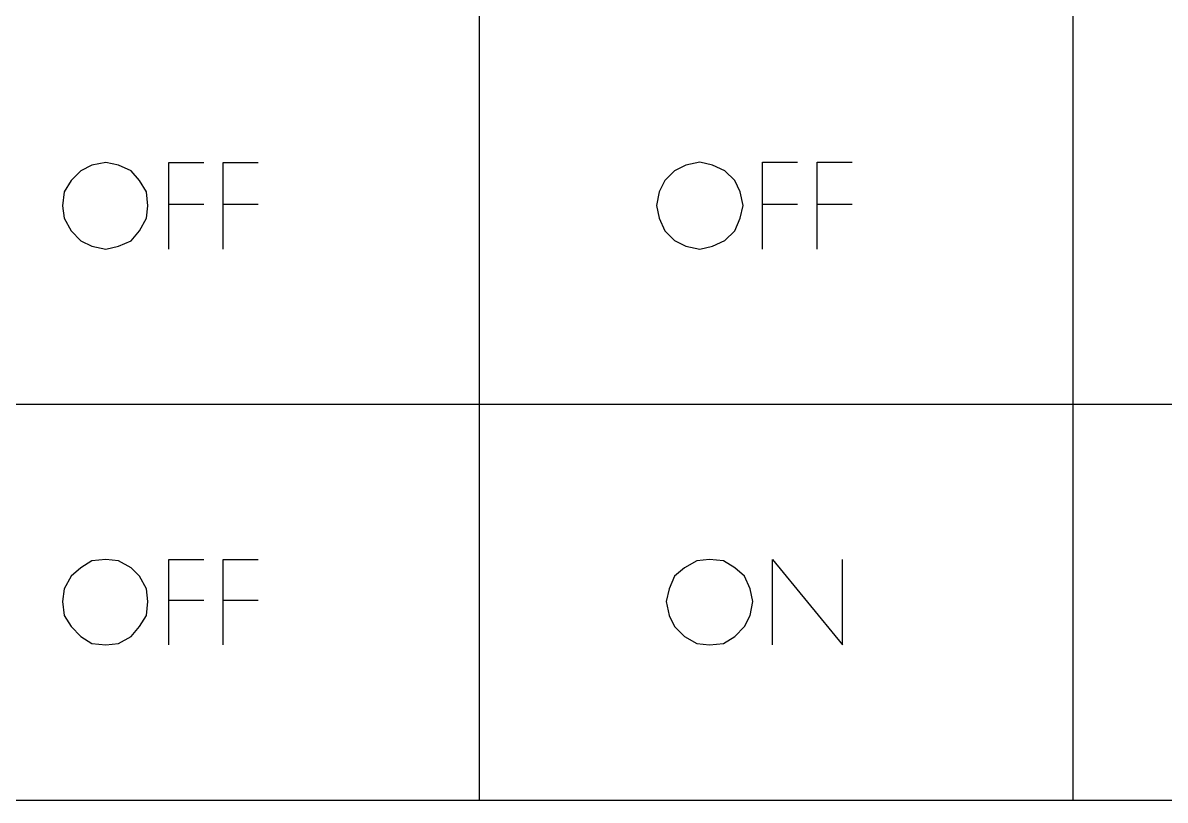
# Model space of a CAD drawing. Header units: metres. Extents: x 0 to 3575, y 0 to 842.
# Drawn here: x 3281.19 to 3305.72, y 619.57 to 636.24 of the extents above; entities that cross this region are included whole.
import ezdxf

# ---------------------------------------------------------------- set-up
doc = ezdxf.new("R2010")
doc.units = ezdxf.units.M
doc.layers.add('SCHEMATICS', color=7, linetype='Continuous')

msp = doc.modelspace()

# ---------------------------------------------------------------- linework, layer by layer
at = {"layer": 'SCHEMATICS', "color": 7}
for p, q in [((3290.985, 649.33), (3290.985, 619.569)), ((3303.736, 649.33), (3303.736, 619.569)), ((3282.974, 633.251), (3282.674, 633.191)), ((3283.243, 633.191), (3282.974, 633.251)), ((3284.323, 631.391), (3284.323, 633.251)), ((3284.323, 633.251), (3285.073, 633.251)), ((3285.493, 631.391), (3285.493, 633.251)), ((3285.493, 633.251), (3286.243, 633.251)), ((3295.724, 633.252), (3295.423, 633.192)), ((3295.994, 633.192), (3295.724, 633.252)), ((3297.074, 631.392), (3297.074, 633.252)), ((3297.074, 633.252), (3297.824, 633.252)), ((3298.244, 631.392), (3298.244, 633.252)), ((3298.244, 633.252), (3298.994, 633.252)), ((3282.434, 633.071), (3282.224, 632.861)), ((3282.674, 633.191), (3282.434, 633.071)), ((3283.514, 633.071), (3283.243, 633.191)), ((3283.693, 632.861), (3283.514, 633.071)), ((3295.183, 633.072), (3294.974, 632.862)), ((3295.423, 633.192), (3295.183, 633.072)), ((3296.263, 633.072), (3295.994, 633.192)), ((3296.474, 632.862), (3296.263, 633.072)), ((3282.224, 632.861), (3282.074, 632.621)), ((3283.844, 632.621), (3283.693, 632.861)), ((3294.974, 632.862), (3294.853, 632.622)), ((3296.593, 632.622), (3296.474, 632.862)), ((3282.074, 632.621), (3282.044, 632.321)), ((3283.874, 632.321), (3283.844, 632.621)), ((3294.853, 632.622), (3294.795, 632.322)), ((3296.654, 632.322), (3296.593, 632.622)), ((3282.044, 632.321), (3282.074, 632.051)), ((3283.844, 632.051), (3283.874, 632.321)), ((3284.323, 632.351), (3285.073, 632.351)), ((3285.493, 632.351), (3286.243, 632.351)), ((3294.795, 632.322), (3294.853, 632.052)), ((3296.593, 632.052), (3296.654, 632.322)), ((3297.074, 632.352), (3297.824, 632.352)), ((3298.244, 632.352), (3298.994, 632.352)), ((3282.074, 632.051), (3282.224, 631.781)), ((3283.693, 631.781), (3283.844, 632.051)), ((3294.853, 632.052), (3294.974, 631.782)), ((3296.474, 631.782), (3296.593, 632.052)), ((3282.224, 631.781), (3282.434, 631.571)), ((3283.514, 631.571), (3283.693, 631.781)), ((3294.974, 631.782), (3295.183, 631.572)), ((3296.263, 631.572), (3296.474, 631.782)), ((3282.434, 631.571), (3282.674, 631.451)), ((3283.243, 631.451), (3283.514, 631.571)), ((3295.183, 631.572), (3295.423, 631.452)), ((3295.994, 631.452), (3296.263, 631.572)), ((3282.674, 631.451), (3282.974, 631.391)), ((3282.974, 631.391), (3283.243, 631.451)), ((3295.423, 631.452), (3295.724, 631.392)), ((3295.724, 631.392), (3295.994, 631.452)), ((3255.553, 628.06), (3329.265, 628.06)), ((3282.674, 624.701), (3282.434, 624.551)), ((3282.974, 624.731), (3282.674, 624.701)), ((3283.243, 624.701), (3282.974, 624.731)), ((3283.514, 624.551), (3283.243, 624.701)), ((3284.323, 622.901), (3284.323, 624.731)), ((3284.323, 624.731), (3285.073, 624.731)), ((3285.493, 622.901), (3285.493, 624.731)), ((3285.493, 624.731), (3286.243, 624.731)), ((3295.664, 624.702), (3295.394, 624.552)), ((3295.933, 624.732), (3295.664, 624.702)), ((3296.234, 624.702), (3295.933, 624.732)), ((3296.474, 624.552), (3296.234, 624.702)), ((3297.285, 622.902), (3297.285, 624.732)), ((3297.285, 624.732), (3298.785, 622.902)), ((3298.785, 622.902), (3298.785, 624.732)), ((3282.434, 624.551), (3282.224, 624.371)), ((3283.693, 624.371), (3283.514, 624.551)), ((3295.394, 624.552), (3295.183, 624.372)), ((3296.683, 624.372), (3296.474, 624.552)), ((3282.224, 624.371), (3282.074, 624.101)), ((3283.844, 624.101), (3283.693, 624.371)), ((3295.183, 624.372), (3295.064, 624.102)), ((3296.804, 624.102), (3296.683, 624.372)), ((3282.074, 624.101), (3282.044, 623.831)), ((3283.874, 623.831), (3283.844, 624.101)), ((3295.064, 624.102), (3295.004, 623.832)), ((3296.863, 623.832), (3296.804, 624.102)), ((3282.044, 623.831), (3282.074, 623.531)), ((3283.844, 623.531), (3283.874, 623.831)), ((3284.323, 623.861), (3285.073, 623.861)), ((3285.493, 623.861), (3286.243, 623.861)), ((3295.004, 623.832), (3295.064, 623.532)), ((3296.804, 623.532), (3296.863, 623.832)), ((3282.074, 623.531), (3282.224, 623.291)), ((3283.693, 623.291), (3283.844, 623.531)), ((3295.064, 623.532), (3295.183, 623.292)), ((3296.683, 623.292), (3296.804, 623.532)), ((3282.224, 623.291), (3282.434, 623.081)), ((3283.514, 623.081), (3283.693, 623.291)), ((3295.183, 623.292), (3295.394, 623.082)), ((3296.474, 623.082), (3296.683, 623.292)), ((3282.434, 623.081), (3282.674, 622.931)), ((3283.243, 622.931), (3283.514, 623.081)), ((3295.394, 623.082), (3295.664, 622.932)), ((3296.234, 622.932), (3296.474, 623.082)), ((3282.674, 622.931), (3282.974, 622.901)), ((3282.974, 622.901), (3283.243, 622.931)), ((3295.664, 622.932), (3295.933, 622.902)), ((3295.933, 622.902), (3296.234, 622.932)), ((3255.553, 619.57), (3329.265, 619.57))]:
    msp.add_line(p, q, dxfattribs=at)

doc.saveas('drawing.dxf')
